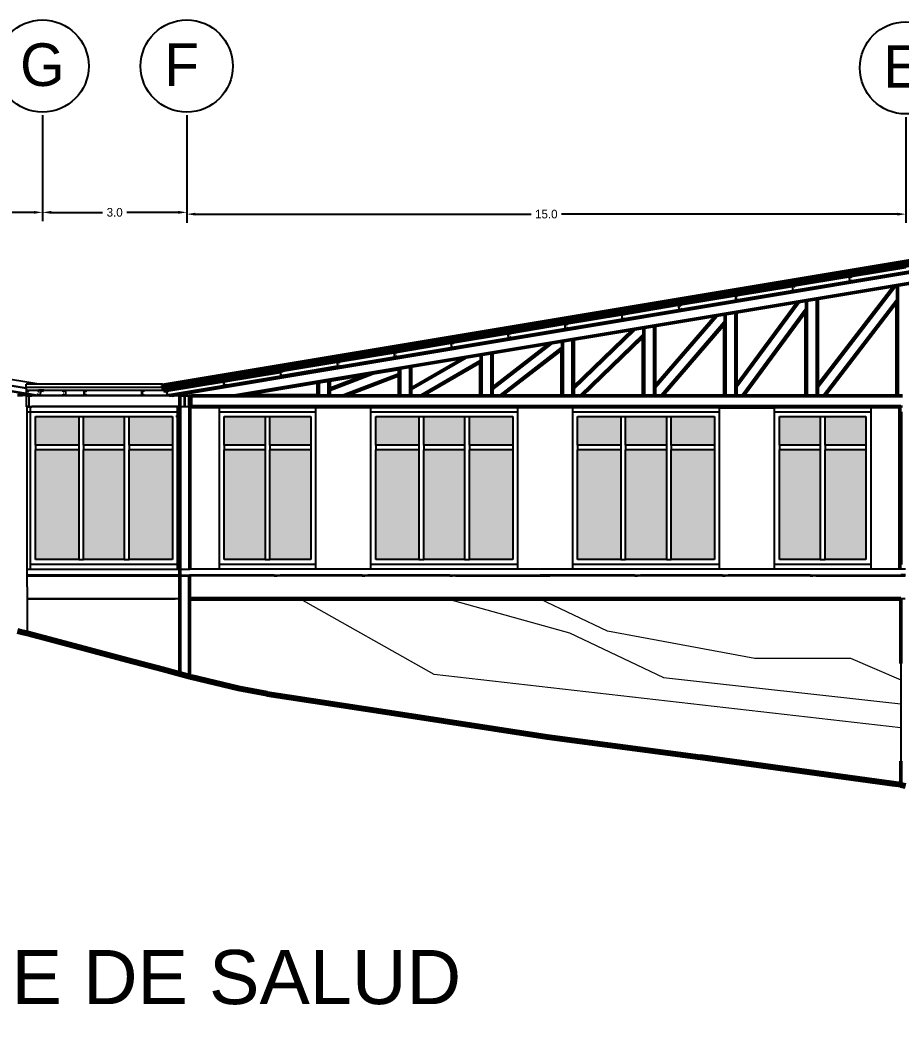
# Model space of a CAD drawing. Header units: metres. Extents: x -57 to 501, y 45 to 307.
# Drawn here: x -37.65 to -19.32, y 123.84 to 144.62 of the extents above; entities that cross this region are included whole.
import ezdxf

# ---------------------------------------------------------------- set-up
doc = ezdxf.new("R2010")
doc.units = ezdxf.units.M
doc.layers.add('atras', color=7, linetype='Continuous')
doc.layers.add('SectionCutEdges', color=7, linetype='Continuous')
doc.layers.add('Lámina', color=7, linetype='Continuous', lineweight=30)
doc.styles.add('Anotativo', font='arial.ttf')
doc.dimstyles.get("Standard").update_dxf_attribs({"dimtxt": 0.18, "dimasz": 0.18, "dimexe": 0.18, "dimexo": 0.0625, "dimgap": 0.09, "dimtad": 0, "dimtih": 1, "dimtoh": 1, "dimdec": 1, "dimzin": 0, "dimdsep": 46, "dimtxsty": 'Standard', "dimcen": 0.09, "dimadec": 0, "dimazin": 0, "dimtfac": 1, "dimtdec": 1, "dimtofl": 0, "dimtmove": 0, "dimatfit": 3, "dimfxl": 1, "dimtolj": 1, "dimtzin": 0, "dimarcsym": 0})

# ---------------------------------------------------------------- blocks, each defined once
blk = doc.blocks.new('*D31')
at = {"layer": 'atras', "color": 0, "lineweight": -2, "transparency": 16777216}
for p, q in [((-52.535, 142.643), (-52.535, 140.442)), ((-37.18, 142.643), (-37.18, 140.442)), ((-52.355, 140.622), (-45.187, 140.622)), ((-37.36, 140.622), (-44.527, 140.622))]:
    blk.add_line(p, q, dxfattribs=at)
at = {"layer": 'atras', "color": 0, "transparency": 16777216}
for points in [[(-52.355, 140.652), (-52.355, 140.592), (-52.535, 140.622)], [(-37.36, 140.652), (-37.36, 140.592), (-37.18, 140.622)]]:
    blk.add_solid(points, dxfattribs=at)
at = {"layer": 'Defpoints', "color": 0, "transparency": 16777216}
for p in [(-52.535, 142.706), (-37.18, 142.706), (-37.18, 140.622)]:
    blk.add_point(p, dxfattribs=at)
at = {"layer": 'atras', "color": 0, "transparency": 16777216, "insert": (-44.857, 140.622), "char_height": 0.18, "attachment_point": 5}
blk.add_mtext('\\A1;15.4', dxfattribs=at)
blk = doc.blocks.new('*D32')
at = {"layer": 'atras', "color": 0, "lineweight": -2, "transparency": 16777216}
for p, q in [((-37.18, 142.643), (-37.18, 140.442)), ((-34.18, 142.643), (-34.18, 140.442)), ((-37, 140.622), (-35.935, 140.622)), ((-34.36, 140.622), (-35.425, 140.622))]:
    blk.add_line(p, q, dxfattribs=at)
at = {"layer": 'atras', "color": 0, "transparency": 16777216}
for points in [[(-37, 140.652), (-37, 140.592), (-37.18, 140.622)], [(-34.36, 140.652), (-34.36, 140.592), (-34.18, 140.622)]]:
    blk.add_solid(points, dxfattribs=at)
at = {"layer": 'Defpoints', "color": 0, "transparency": 16777216}
for p in [(-37.18, 142.706), (-34.18, 142.706), (-34.18, 140.622)]:
    blk.add_point(p, dxfattribs=at)
at = {"layer": 'atras', "color": 0, "transparency": 16777216, "insert": (-35.68, 140.622), "char_height": 0.18, "attachment_point": 5}
blk.add_mtext('\\A1;3.0', dxfattribs=at)
blk = doc.blocks.new('*D26')
at = {"layer": 'atras', "color": 0, "lineweight": -2, "transparency": 16777216}
for p, q in [((-34.18, 142.643), (-34.18, 140.405)), ((-19.216, 142.605), (-19.216, 140.405)), ((-34, 140.585), (-27.013, 140.585)), ((-19.396, 140.585), (-26.383, 140.585))]:
    blk.add_line(p, q, dxfattribs=at)
at = {"layer": 'atras', "color": 0, "transparency": 16777216}
for points in [[(-34, 140.615), (-34, 140.555), (-34.18, 140.585)], [(-19.396, 140.615), (-19.396, 140.555), (-19.216, 140.585)]]:
    blk.add_solid(points, dxfattribs=at)
at = {"layer": 'Defpoints', "color": 0, "transparency": 16777216}
for p in [(-34.18, 142.706), (-19.216, 142.668), (-19.216, 140.585)]:
    blk.add_point(p, dxfattribs=at)
at = {"layer": 'atras', "color": 0, "transparency": 16777216, "insert": (-26.698, 140.585), "char_height": 0.18, "attachment_point": 5}
blk.add_mtext('\\A1;15.0', dxfattribs=at)

msp = doc.modelspace()

# ---------------------------------------------------------------- hatches: boundary and pattern name
h = msp.add_hatch(color=256)
h.dxf.hatch_style = 1
h.set_gradient(color1=(147, 149, 152), name='HEMISPHERICAL')
h.paths.add_polyline_path([(-50.926, 136.374), (-51.776, 136.374), (-51.776, 135.78), (-50.926, 135.78)])
h.paths.add_polyline_path([(-49.976, 136.374), (-50.826, 136.374), (-50.826, 135.78), (-49.976, 135.78)])
h.paths.add_polyline_path([(-50.926, 135.68), (-51.776, 135.68), (-51.776, 133.4), (-50.926, 133.4)])
h.paths.add_polyline_path([(-49.976, 135.68), (-50.826, 135.68), (-50.826, 133.4), (-49.976, 133.4)])
h.paths.add_polyline_path([(-47.726, 136.374), (-48.626, 136.374), (-48.626, 135.78), (-47.726, 135.78)])
h.paths.add_polyline_path([(-46.776, 136.374), (-47.626, 136.374), (-47.626, 135.78), (-46.776, 135.78)])
h.paths.add_polyline_path([(-45.776, 136.374), (-46.676, 136.374), (-46.676, 135.78), (-45.776, 135.78)])
h.paths.add_polyline_path([(-47.726, 135.68), (-48.626, 135.68), (-48.626, 133.4), (-47.726, 133.4)])
h.paths.add_polyline_path([(-46.776, 135.68), (-47.626, 135.68), (-47.626, 133.4), (-46.776, 133.4)])
h.paths.add_polyline_path([(-45.776, 135.68), (-46.676, 135.68), (-46.676, 133.4), (-45.776, 133.4)])
h.paths.add_polyline_path([(-43.526, 136.374), (-44.426, 136.374), (-44.426, 135.78), (-43.526, 135.78)])
h.paths.add_polyline_path([(-42.576, 136.374), (-43.426, 136.374), (-43.426, 135.78), (-42.576, 135.78)])
h.paths.add_polyline_path([(-41.576, 136.374), (-42.476, 136.374), (-42.476, 135.78), (-41.576, 135.78)])
h.paths.add_polyline_path([(-43.526, 135.68), (-44.426, 135.68), (-44.426, 133.4), (-43.526, 133.4)])
h.paths.add_polyline_path([(-42.576, 135.68), (-43.426, 135.68), (-43.426, 133.4), (-42.576, 133.4)])
h.paths.add_polyline_path([(-41.576, 135.68), (-42.476, 135.68), (-42.476, 133.4), (-41.576, 133.4)])
h.paths.add_polyline_path([(-39.376, 136.374), (-40.226, 136.374), (-40.226, 135.78), (-39.376, 135.78)])
h.paths.add_polyline_path([(-38.426, 136.374), (-39.276, 136.374), (-39.276, 135.78), (-38.426, 135.78)])
h.paths.add_polyline_path([(-39.376, 135.68), (-40.226, 135.68), (-40.226, 133.4), (-39.376, 133.4)])
h.paths.add_polyline_path([(-38.426, 135.68), (-39.276, 135.68), (-39.276, 133.4), (-38.426, 133.4)])
h.paths.add_polyline_path([(-36.429, 136.374), (-37.329, 136.374), (-37.329, 135.78), (-36.429, 135.78)])
h.paths.add_polyline_path([(-35.479, 136.374), (-36.329, 136.374), (-36.329, 135.78), (-35.479, 135.78)])
h.paths.add_polyline_path([(-34.479, 136.374), (-35.379, 136.374), (-35.379, 135.78), (-34.479, 135.78)])
h.paths.add_polyline_path([(-36.429, 135.68), (-37.329, 135.68), (-37.329, 133.4), (-36.429, 133.4)])
h.paths.add_polyline_path([(-35.479, 135.68), (-36.329, 135.68), (-36.329, 133.4), (-35.479, 133.4)])
h.paths.add_polyline_path([(-34.479, 135.68), (-35.379, 135.68), (-35.379, 133.4), (-34.479, 133.4)])
h.paths.add_polyline_path([(-32.548, 136.374), (-33.398, 136.374), (-33.398, 135.78), (-32.548, 135.78)])
h.paths.add_polyline_path([(-31.598, 136.374), (-32.448, 136.374), (-32.448, 135.78), (-31.598, 135.78)])
h.paths.add_polyline_path([(-32.548, 135.68), (-33.398, 135.68), (-33.398, 133.4), (-32.548, 133.4)])
h.paths.add_polyline_path([(-31.598, 135.68), (-32.448, 135.68), (-32.448, 133.4), (-31.598, 133.4)])
h.paths.add_polyline_path([(-29.348, 136.374), (-30.248, 136.374), (-30.248, 135.78), (-29.348, 135.78)])
h.paths.add_polyline_path([(-28.398, 136.374), (-29.248, 136.374), (-29.248, 135.78), (-28.398, 135.78)])
h.paths.add_polyline_path([(-27.398, 136.374), (-28.298, 136.374), (-28.298, 135.78), (-27.398, 135.78)])
h.paths.add_polyline_path([(-29.348, 135.68), (-30.248, 135.68), (-30.248, 133.4), (-29.348, 133.4)])
h.paths.add_polyline_path([(-28.398, 135.68), (-29.248, 135.68), (-29.248, 133.4), (-28.398, 133.4)])
h.paths.add_polyline_path([(-27.398, 135.68), (-28.298, 135.68), (-28.298, 133.4), (-27.398, 133.4)])
h.paths.add_polyline_path([(-25.148, 136.374), (-26.048, 136.374), (-26.048, 135.78), (-25.148, 135.78)])
h.paths.add_polyline_path([(-24.198, 136.374), (-25.048, 136.374), (-25.048, 135.78), (-24.198, 135.78)])
h.paths.add_polyline_path([(-23.198, 136.374), (-24.098, 136.374), (-24.098, 135.78), (-23.198, 135.78)])
h.paths.add_polyline_path([(-25.148, 135.68), (-26.048, 135.68), (-26.048, 133.4), (-25.148, 133.4)])
h.paths.add_polyline_path([(-24.198, 135.68), (-25.048, 135.68), (-25.048, 133.4), (-24.198, 133.4)])
h.paths.add_polyline_path([(-23.198, 135.68), (-24.098, 135.68), (-24.098, 133.4), (-23.198, 133.4)])
h.paths.add_polyline_path([(-20.998, 136.374), (-21.848, 136.374), (-21.848, 135.78), (-20.998, 135.78)])
h.paths.add_polyline_path([(-20.048, 136.374), (-20.898, 136.374), (-20.898, 135.78), (-20.048, 135.78)])
h.paths.add_polyline_path([(-20.998, 135.68), (-21.848, 135.68), (-21.848, 133.4), (-20.998, 133.4)])
h.paths.add_polyline_path([(-20.048, 135.68), (-20.898, 135.68), (-20.898, 133.4), (-20.048, 133.4)])

# ---------------------------------------------------------------- linework, layer by layer
at = {"color": 251, "true_color": 0x636466}
for p, q in [((-37.256, 137.047), (-54.362, 139.898)), ((-54.44, 139.666), (-37.523, 136.846)), ((-54.4, 139.669), (-37.523, 136.856)), ((-54.381, 139.78), (-37.523, 136.97)), ((-38.417, 137.012), (-37.523, 136.863)), ((-38.401, 137.11), (-37.523, 136.964)), ((-37.523, 136.977), (-37.523, 137.047)), ((-37.256, 137.047), (-37.523, 137.047)), ((-34.687, 136.977), (-37.523, 136.977)), ((-37.523, 136.977), (-37.523, 136.97)), ((-37.523, 136.97), (-37.523, 136.964)), ((-37.523, 136.964), (-37.523, 136.927)), ((-34.687, 137.047), (-37.256, 137.047)), ((-37.523, 136.824), (-37.701, 136.824)), ((-37.701, 136.814), (-37.601, 136.814)), ((-37.523, 136.814), (-37.601, 136.814)), ((-37.523, 136.927), (-37.266, 136.927)), ((-37.523, 136.927), (-37.523, 136.921)), ((-37.523, 136.921), (-37.266, 136.921)), ((-37.473, 136.914), (-37.523, 136.914)), ((-37.523, 136.914), (-37.523, 136.863)), ((-37.523, 136.863), (-37.523, 136.856)), ((-37.523, 136.856), (-37.523, 136.846)), ((-37.523, 136.846), (-37.523, 136.824)), ((-37.523, 136.814), (-37.523, 136.824)), ((-37.523, 136.814), (-37.523, 136.805)), ((-37.473, 136.814), (-37.523, 136.814)), ((-37.523, 136.805), (-37.466, 136.805)), ((-37.523, 136.805), (-37.523, 136.584)), ((-37.478, 136.909), (-37.518, 136.909)), ((-37.518, 136.909), (-37.518, 136.862)), ((-37.518, 136.862), (-37.283, 136.823)), ((-37.518, 136.862), (-37.518, 136.855)), ((-37.518, 136.855), (-37.274, 136.814)), ((-37.518, 136.855), (-37.518, 136.845)), ((-37.518, 136.845), (-37.478, 136.839)), ((-37.518, 136.845), (-37.518, 136.824)), ((-37.501, 136.824), (-37.518, 136.824)), ((-37.518, 136.824), (-37.518, 136.819)), ((-37.518, 136.819), (-37.501, 136.819)), ((-37.501, 136.819), (-37.501, 136.824)), ((-37.501, 136.819), (-37.478, 136.819)), ((-37.478, 136.889), (-37.478, 136.909)), ((-37.473, 136.889), (-37.478, 136.889)), ((-37.478, 136.839), (-37.473, 136.839)), ((-37.478, 136.819), (-37.478, 136.839)), ((-37.478, 136.839), (-37.478, 136.839)), ((-37.473, 136.889), (-37.473, 136.914)), ((-37.473, 136.838), (-37.473, 136.839)), ((-37.473, 136.838), (-37.333, 136.814)), ((-37.473, 136.814), (-37.473, 136.838)), ((-37.403, 136.814), (-37.473, 136.814)), ((-37.466, 136.805), (-37.466, 136.584)), ((-37.459, 136.584), (-37.459, 136.805)), ((-37.459, 136.805), (-37.403, 136.805)), ((-37.403, 136.814), (-37.403, 136.805)), ((-37.333, 136.814), (-37.403, 136.814)), ((-34.323, 136.805), (-37.403, 136.805)), ((-37.333, 136.814), (-37.334, 136.814)), ((-37.274, 136.814), (-37.333, 136.814)), ((-37.283, 136.823), (-37.279, 136.847)), ((-37.234, 136.814), (-37.283, 136.823)), ((-37.274, 136.847), (-37.279, 136.847)), ((-37.277, 136.827), (-37.274, 136.847)), ((-37.238, 136.82), (-37.277, 136.827)), ((-37.234, 136.814), (-37.274, 136.814)), ((-37.271, 136.897), (-37.266, 136.921)), ((-37.271, 136.897), (-37.266, 136.896)), ((-37.266, 136.927), (-37.232, 136.921)), ((-37.156, 136.927), (-37.266, 136.927)), ((-37.266, 136.921), (-37.217, 136.913)), ((-37.232, 136.921), (-37.266, 136.921)), ((-37.266, 136.896), (-37.262, 136.916)), ((-37.262, 136.916), (-37.223, 136.909)), ((-37.223, 136.909), (-37.238, 136.82)), ((-37.217, 136.913), (-37.234, 136.814)), ((-36.751, 136.814), (-37.234, 136.814)), ((-37.232, 136.921), (-37.159, 136.909)), ((-37.217, 136.913), (-37.16, 136.904)), ((-37.159, 136.909), (-37.16, 136.904)), ((-37.159, 136.909), (-37.157, 136.921)), ((-37.157, 136.921), (-37.156, 136.927)), ((-37.157, 136.921), (-34.687, 136.921)), ((-37.156, 136.927), (-34.687, 136.927)), ((-36.751, 136.889), (-36.751, 136.914)), ((-36.751, 136.914), (-36.701, 136.914)), ((-36.751, 136.889), (-36.746, 136.889)), ((-36.746, 136.839), (-36.751, 136.839)), ((-36.751, 136.814), (-36.751, 136.839)), ((-36.701, 136.814), (-36.751, 136.814)), ((-36.746, 136.889), (-36.746, 136.909)), ((-36.746, 136.909), (-36.706, 136.909)), ((-36.746, 136.819), (-36.746, 136.839)), ((-36.706, 136.819), (-36.746, 136.819)), ((-36.706, 136.909), (-36.706, 136.819)), ((-36.701, 136.914), (-36.701, 136.814)), ((-36.323, 136.814), (-36.701, 136.814)), ((-36.273, 136.914), (-36.323, 136.914)), ((-36.323, 136.914), (-36.323, 136.814)), ((-36.273, 136.814), (-36.323, 136.814)), ((-36.318, 136.909), (-36.318, 136.819)), ((-36.278, 136.909), (-36.318, 136.909)), ((-36.318, 136.819), (-36.278, 136.819)), ((-36.278, 136.889), (-36.278, 136.909)), ((-36.273, 136.889), (-36.278, 136.889)), ((-36.278, 136.839), (-36.273, 136.839)), ((-36.278, 136.819), (-36.278, 136.839)), ((-36.273, 136.889), (-36.273, 136.914)), ((-36.273, 136.814), (-36.273, 136.839)), ((-35.123, 136.814), (-36.273, 136.814)), ((-35.073, 136.914), (-35.123, 136.914)), ((-35.123, 136.914), (-35.123, 136.814)), ((-35.073, 136.814), (-35.123, 136.814)), ((-35.118, 136.909), (-35.118, 136.819)), ((-35.078, 136.909), (-35.118, 136.909)), ((-35.118, 136.819), (-35.078, 136.819)), ((-35.078, 136.889), (-35.078, 136.909)), ((-35.073, 136.889), (-35.078, 136.889)), ((-35.078, 136.839), (-35.073, 136.839)), ((-35.078, 136.819), (-35.078, 136.839)), ((-35.073, 136.889), (-35.073, 136.914)), ((-35.073, 136.814), (-35.073, 136.839)), ((-34.589, 136.814), (-35.073, 136.814)), ((-37.523, 136.584), (-37.523, 136.574)), ((-37.466, 136.584), (-37.523, 136.584)), ((-37.523, 136.574), (-37.501, 136.574)), ((-37.501, 136.574), (-37.403, 136.574)), ((-37.501, 136.474), (-37.501, 136.574)), ((-37.459, 136.584), (-37.403, 136.584)), ((-37.429, 136.474), (-37.429, 136.57)), ((-37.403, 136.584), (-37.403, 136.574)), ((-34.323, 136.584), (-37.403, 136.584)), ((-34.323, 136.574), (-37.403, 136.574)), ((-34.379, 136.57), (-34.379, 136.474)), ((-37.501, 136.474), (-34.323, 136.474)), ((-37.501, 135.78), (-37.501, 136.474)), ((-37.429, 133.3), (-37.429, 136.474)), ((-37.429, 136.474), (-34.379, 136.474)), ((-37.329, 135.78), (-37.329, 136.374)), ((-37.329, 136.374), (-36.429, 136.374)), ((-36.429, 136.374), (-36.329, 136.374)), ((-36.429, 136.374), (-36.429, 135.78)), ((-36.329, 136.374), (-35.479, 136.374)), ((-36.329, 135.78), (-36.329, 136.374)), ((-35.479, 136.374), (-35.479, 135.78)), ((-35.479, 136.374), (-35.379, 136.374)), ((-35.379, 135.78), (-35.379, 136.374)), ((-35.379, 136.374), (-34.479, 136.374)), ((-34.479, 136.374), (-34.479, 135.78)), ((-34.323, 136.374), (-34.407, 136.374)), ((-34.379, 136.474), (-34.379, 133.3)), ((-37.501, 135.68), (-37.501, 135.78)), ((-36.429, 135.78), (-37.329, 135.78)), ((-37.329, 135.78), (-37.329, 135.68)), ((-36.429, 135.78), (-36.429, 135.68)), ((-35.479, 135.78), (-36.329, 135.78)), ((-36.329, 135.78), (-36.329, 135.68)), ((-35.479, 135.78), (-35.479, 135.68)), ((-34.479, 135.78), (-35.379, 135.78)), ((-35.379, 135.78), (-35.379, 135.68)), ((-34.479, 135.78), (-34.479, 135.68)), ((-37.501, 133.2), (-37.501, 135.68)), ((-36.429, 135.68), (-37.329, 135.68)), ((-37.329, 133.4), (-37.329, 135.68)), ((-36.429, 135.68), (-36.429, 133.4)), ((-35.479, 135.68), (-36.329, 135.68)), ((-36.329, 133.4), (-36.329, 135.68)), ((-35.479, 135.68), (-35.479, 133.4)), ((-34.479, 135.68), (-35.379, 135.68)), ((-35.379, 133.4), (-35.379, 135.68)), ((-34.479, 135.68), (-34.479, 133.4)), ((-34.379, 133.3), (-37.429, 133.3)), ((-37.429, 133.2), (-37.429, 133.3)), ((-36.429, 133.4), (-37.329, 133.4)), ((-36.429, 133.4), (-36.329, 133.4)), ((-35.479, 133.4), (-36.329, 133.4)), ((-35.479, 133.4), (-35.379, 133.4)), ((-34.479, 133.4), (-35.379, 133.4)), ((-34.379, 133.3), (-34.379, 133.2)), ((-37.501, 133.2), (-37.479, 133.2)), ((-37.501, 133.074), (-37.501, 133.2)), ((-37.501, 133.065), (-37.501, 133.074)), ((-37.501, 133.074), (-37.479, 133.074)), ((-37.501, 133.065), (-34.323, 133.065)), ((-37.501, 132.844), (-37.501, 133.065)), ((-37.479, 133.2), (-34.323, 133.2)), ((-34.323, 133.074), (-37.479, 133.074)), ((-37.501, 132.834), (-37.501, 132.844)), ((-37.501, 132.834), (-37.501, 131.866)), ((-37.501, 132.59), (-34.421, 132.59)), ((-37.501, 132.581), (-34.421, 132.581)), ((-34.421, 132.59), (-34.323, 132.59)), ((-34.323, 132.581), (-34.421, 132.581))]:
    msp.add_line(p, q, dxfattribs=at)
at = {"lineweight": 50}
for p, q in [((-17.632, 139.87), (-34.683, 137.028)), ((-17.644, 139.797), (-34.672, 136.959)), ((-17.383, 139.666), (-34.49, 136.814)), ((-17.714, 139.62), (-34.549, 136.814)), ((-17.347, 139.448), (-33.149, 136.814)), ((-19.444, 139.089), (-21.055, 136.995)), ((-19.458, 139.086), (-21.055, 137.011)), ((-19.393, 136.814), (-19.393, 139.097)), ((-21.065, 136.814), (-21.065, 138.819)), ((-21.055, 137.063), (-21.055, 138.82)), ((-21.451, 138.754), (-22.748, 137)), ((-21.465, 138.752), (-22.748, 137.016)), ((-21.285, 136.814), (-21.285, 138.782)), ((-19.403, 138.781), (-20.916, 136.814)), ((-19.403, 138.765), (-20.904, 136.814)), ((-19.403, 136.814), (-19.403, 138.765)), ((-23.158, 138.47), (-24.44, 136.983)), ((-23.173, 138.467), (-24.44, 136.998)), ((-22.978, 136.814), (-22.978, 138.5)), ((-22.757, 136.814), (-22.757, 138.537)), ((-22.748, 137.071), (-22.748, 138.538)), ((-21.295, 138.595), (-22.611, 136.814)), ((-21.335, 138.524), (-22.598, 136.814)), ((-21.295, 136.814), (-21.295, 138.578)), ((-24.67, 136.814), (-24.67, 138.218)), ((-24.45, 136.814), (-24.45, 138.254)), ((-24.44, 137.045), (-24.44, 138.256)), ((-22.988, 138.329), (-24.295, 136.814)), ((-23.028, 138.268), (-24.282, 136.814)), ((-22.988, 136.814), (-22.988, 138.314)), ((-24.872, 138.184), (-26.133, 136.968)), ((-24.889, 138.181), (-26.133, 136.981)), ((-24.68, 138.063), (-25.974, 136.814)), ((-24.72, 138.011), (-25.96, 136.814)), ((-24.68, 136.814), (-24.68, 138.049)), ((-26.603, 137.896), (-27.825, 136.954)), ((-26.624, 137.892), (-27.825, 136.966)), ((-26.373, 137.795), (-27.645, 136.814)), ((-26.373, 136.814), (-26.373, 137.782)), ((-26.363, 136.814), (-26.363, 137.936)), ((-26.143, 136.814), (-26.143, 137.972)), ((-26.133, 137.02), (-26.133, 137.974)), ((-28.376, 137.6), (-29.518, 136.942)), ((-28.403, 137.596), (-29.518, 136.953)), ((-28.055, 136.814), (-28.055, 137.654)), ((-27.835, 136.814), (-27.835, 137.69)), ((-27.825, 136.997), (-27.825, 137.692)), ((-26.413, 137.752), (-27.629, 136.814)), ((-31.038, 137.406), (-32.173, 137.217)), ((-29.758, 137.37), (-30.305, 137.279)), ((-29.758, 137.252), (-29.758, 137.37)), ((-29.748, 136.814), (-29.748, 137.371)), ((-29.527, 136.814), (-29.527, 137.408)), ((-29.518, 136.976), (-29.518, 137.41)), ((-28.065, 137.525), (-29.297, 136.814)), ((-28.105, 137.49), (-29.277, 136.814)), ((-28.065, 136.814), (-28.065, 137.513)), ((-33.373, 137.119), (-32.239, 137.308)), ((-30.305, 137.279), (-31.21, 136.932)), ((-30.353, 137.271), (-31.21, 136.943)), ((-30.424, 137.259), (-31.21, 137.128)), ((-29.758, 137.252), (-30.902, 136.814)), ((-29.798, 137.226), (-30.874, 136.814)), ((-30.376, 137.267), (-30.424, 137.259)), ((-30.353, 137.271), (-30.376, 137.267)), ((-30.305, 137.279), (-30.353, 137.271)), ((-29.788, 137.23), (-29.798, 137.226)), ((-29.758, 137.241), (-29.788, 137.23)), ((-29.758, 137.241), (-29.758, 137.252)), ((-29.758, 136.814), (-29.758, 137.241)), ((-34.672, 136.959), (-34.683, 137.028)), ((-34.672, 136.959), (-34.664, 136.909)), ((-34.557, 136.921), (-33.422, 137.11)), ((-33.373, 137.119), (-33.422, 137.11)), ((-31.49, 137.081), (-33.09, 136.814)), ((-31.48, 137.083), (-31.49, 137.081)), ((-31.45, 137.088), (-31.48, 137.083)), ((-31.44, 137.089), (-31.45, 137.088)), ((-31.45, 136.814), (-31.45, 137.088)), ((-31.22, 137.126), (-31.44, 137.089)), ((-31.44, 136.814), (-31.44, 137.089)), ((-31.21, 137.128), (-31.22, 137.126)), ((-31.22, 136.814), (-31.22, 137.126)), ((-31.21, 136.958), (-31.21, 137.128)), ((-31.21, 136.948), (-31.21, 136.958)), ((-31.21, 136.943), (-31.21, 136.948)), ((-31.21, 136.943), (-31.21, 136.932)), ((-29.518, 136.965), (-29.518, 136.976)), ((-29.518, 136.953), (-29.518, 136.965)), ((-29.518, 136.953), (-29.518, 136.942)), ((-29.518, 136.814), (-29.518, 136.942)), ((-27.825, 136.984), (-27.825, 136.997)), ((-27.825, 136.966), (-27.825, 136.984)), ((-27.825, 136.966), (-27.825, 136.954)), ((-27.825, 136.814), (-27.825, 136.954)), ((-26.133, 137.006), (-26.133, 137.02)), ((-26.133, 136.981), (-26.133, 137.006)), ((-26.133, 136.981), (-26.133, 136.968)), ((-26.133, 136.814), (-26.133, 136.968)), ((-24.44, 137.03), (-24.44, 137.045)), ((-24.44, 136.998), (-24.44, 137.03)), ((-24.44, 136.998), (-24.44, 136.983)), ((-24.44, 136.814), (-24.44, 136.983)), ((-22.748, 137.054), (-22.748, 137.071)), ((-22.748, 137.016), (-22.748, 137.054)), ((-22.748, 137.016), (-22.748, 137)), ((-22.748, 137), (-22.748, 136.814)), ((-21.055, 137.047), (-21.055, 137.063)), ((-21.055, 137.011), (-21.055, 137.047)), ((-21.055, 137.011), (-21.055, 136.995)), ((-21.055, 136.814), (-21.055, 136.995)), ((-34.664, 136.909), (-34.663, 136.904)), ((-34.663, 136.904), (-34.606, 136.913)), ((-34.557, 136.921), (-34.606, 136.913)), ((-34.323, 136.584), (-34.323, 136.798)), ((-34.123, 136.584), (-34.123, 136.798)), ((-19.283, 136.805), (-34.083, 136.805)), ((-31.49, 136.814), (-33.09, 136.814)), ((-31.21, 136.814), (-31.21, 136.932)), ((-34.323, 136.584), (-34.323, 136.574)), ((-34.323, 136.57), (-34.323, 136.474)), ((-34.113, 136.474), (-34.113, 136.57)), ((-19.323, 136.584), (-34.083, 136.584)), ((-34.083, 136.574), (-19.333, 136.574)), ((-21.948, 136.57), (-23.098, 136.57)), ((-19.343, 136.57), (-19.343, 133.2)), ((-34.323, 136.474), (-34.323, 136.374)), ((-34.323, 136.374), (-34.323, 136.33)), ((-34.323, 136.314), (-34.323, 136.33)), ((-34.113, 136.374), (-34.113, 136.474)), ((-34.113, 135.78), (-34.113, 136.374)), ((-19.333, 133.3), (-19.333, 136.474)), ((-19.323, 133.3), (-19.323, 136.474)), ((-34.323, 136.314), (-34.323, 135.78)), ((-34.323, 135.78), (-34.323, 135.68)), ((-34.113, 135.68), (-34.113, 135.78)), ((-34.323, 135.68), (-34.323, 133.2)), ((-34.113, 133.4), (-34.113, 135.68)), ((-34.113, 133.3), (-34.113, 133.4)), ((-34.113, 133.2), (-34.113, 133.3)), ((-34.323, 133.13), (-34.323, 133.2)), ((-34.323, 133.13), (-34.323, 133.105)), ((-34.323, 133.105), (-34.323, 133.09)), ((-34.323, 133.09), (-34.323, 133.08)), ((-34.323, 133.074), (-34.323, 133.08)), ((-34.323, 133.065), (-34.323, 133.074)), ((-34.323, 133.058), (-34.323, 133.065)), ((-34.323, 132.844), (-34.323, 133.058)), ((-34.123, 133.065), (-34.123, 133.074)), ((-34.123, 133.065), (-34.123, 133.058)), ((-34.123, 132.59), (-34.123, 133.058)), ((-34.323, 132.834), (-34.323, 132.844)), ((-34.323, 132.59), (-34.323, 132.834)), ((-34.323, 132.574), (-34.323, 132.59)), ((-34.123, 132.59), (-34.123, 132.574)), ((-26.823, 132.59), (-34.123, 132.59)), ((-26.623, 132.59), (-26.823, 132.59)), ((-19.323, 132.59), (-26.623, 132.59)), ((-34.323, 131.716), (-34.323, 132.574)), ((-26.823, 132.574), (-34.123, 132.574)), ((-34.123, 131.716), (-34.123, 132.574)), ((-26.623, 132.574), (-26.823, 132.574)), ((-19.323, 132.574), (-26.623, 132.574)), ((-19.323, 132.574), (-19.323, 131.716)), ((-34.323, 131.166), (-34.323, 131.716)), ((-34.123, 131.138), (-34.123, 131.716)), ((-19.323, 131.716), (-19.323, 131.522)), ((-19.323, 131.522), (-19.323, 131.24)), ((-34.323, 131.021), (-34.323, 131.166)), ((-34.123, 130.966), (-34.123, 131.138)), ((-19.323, 128.717), (-19.323, 129.204))]:
    msp.add_line(p, q, dxfattribs=at)
for p, q in [((-17.606, 139.752), (-34.664, 136.909)), ((-20.352, 139.289), (-19.218, 139.478)), ((-21.536, 139.091), (-20.402, 139.28)), ((-19.202, 139.379), (-20.336, 139.19)), ((-22.72, 138.894), (-21.585, 139.083)), ((-20.385, 139.182), (-21.52, 138.993)), ((-19.504, 139.079), (-21.055, 138.82)), ((-19.49, 139.081), (-19.504, 139.079)), ((-19.458, 139.086), (-19.49, 139.081)), ((-19.444, 139.089), (-19.458, 139.086)), ((-19.403, 139.096), (-19.444, 139.089)), ((-19.403, 139.096), (-19.393, 139.097)), ((-19.403, 138.781), (-19.403, 139.096)), ((-19.393, 139.097), (-19.172, 139.134)), ((-23.903, 138.697), (-22.769, 138.886)), ((-21.569, 138.985), (-22.703, 138.796)), ((-21.285, 138.782), (-21.065, 138.819)), ((-21.065, 138.819), (-21.055, 138.82)), ((-25.087, 138.5), (-23.953, 138.689)), ((-22.753, 138.787), (-23.887, 138.598)), ((-21.511, 138.744), (-22.748, 138.538)), ((-21.497, 138.747), (-21.511, 138.744)), ((-21.465, 138.752), (-21.497, 138.747)), ((-21.451, 138.754), (-21.465, 138.752)), ((-21.295, 138.78), (-21.451, 138.754)), ((-21.295, 138.78), (-21.285, 138.782)), ((-21.295, 138.595), (-21.295, 138.78)), ((-19.403, 138.765), (-19.403, 138.781)), ((-26.271, 138.302), (-25.136, 138.491)), ((-23.936, 138.59), (-25.071, 138.401)), ((-23.219, 138.46), (-24.44, 138.256)), ((-23.204, 138.462), (-23.219, 138.46)), ((-23.173, 138.467), (-23.204, 138.462)), ((-23.158, 138.47), (-23.173, 138.467)), ((-22.988, 138.498), (-23.158, 138.47)), ((-22.988, 138.498), (-22.978, 138.5)), ((-22.988, 138.329), (-22.988, 138.498)), ((-22.978, 138.5), (-22.757, 138.537)), ((-22.757, 138.537), (-22.748, 138.538)), ((-21.325, 138.537), (-21.335, 138.524)), ((-21.295, 138.578), (-21.325, 138.537)), ((-21.295, 138.578), (-21.295, 138.595)), ((-27.455, 138.105), (-26.32, 138.294)), ((-26.304, 138.195), (-27.438, 138.006)), ((-25.12, 138.393), (-26.254, 138.204)), ((-24.68, 138.216), (-24.872, 138.184)), ((-24.67, 138.218), (-24.68, 138.216)), ((-24.68, 138.063), (-24.68, 138.216)), ((-24.45, 138.254), (-24.67, 138.218)), ((-24.44, 138.256), (-24.45, 138.254)), ((-23.018, 138.279), (-23.028, 138.268)), ((-22.988, 138.314), (-23.018, 138.279)), ((-22.988, 138.314), (-22.988, 138.329)), ((-28.638, 137.908), (-27.504, 138.097)), ((-27.487, 137.998), (-28.622, 137.809)), ((-24.937, 138.173), (-26.133, 137.974)), ((-24.92, 138.176), (-24.937, 138.173)), ((-24.889, 138.181), (-24.92, 138.176)), ((-24.872, 138.184), (-24.889, 138.181)), ((-24.71, 138.02), (-24.72, 138.011)), ((-24.68, 138.049), (-24.71, 138.02)), ((-24.68, 138.049), (-24.68, 138.063)), ((-29.822, 137.71), (-28.688, 137.9)), ((-28.671, 137.801), (-29.805, 137.612)), ((-26.675, 137.884), (-27.825, 137.692)), ((-26.654, 137.887), (-26.675, 137.884)), ((-26.624, 137.892), (-26.654, 137.887)), ((-26.603, 137.896), (-26.624, 137.892)), ((-26.373, 137.934), (-26.603, 137.896)), ((-26.373, 137.782), (-26.403, 137.759)), ((-26.363, 137.936), (-26.373, 137.934)), ((-26.373, 137.795), (-26.373, 137.934)), ((-26.373, 137.782), (-26.373, 137.795)), ((-26.143, 137.972), (-26.363, 137.936)), ((-26.133, 137.974), (-26.143, 137.972)), ((-31.006, 137.513), (-29.871, 137.702)), ((-29.855, 137.604), (-30.989, 137.415)), ((-28.459, 137.586), (-29.518, 137.41)), ((-28.432, 137.591), (-28.459, 137.586)), ((-28.403, 137.596), (-28.432, 137.591)), ((-28.376, 137.6), (-28.403, 137.596)), ((-28.065, 137.652), (-28.376, 137.6)), ((-28.055, 137.654), (-28.065, 137.652)), ((-28.065, 137.525), (-28.065, 137.652)), ((-27.835, 137.69), (-28.055, 137.654)), ((-27.825, 137.692), (-27.835, 137.69)), ((-26.403, 137.759), (-26.413, 137.752)), ((-32.189, 137.316), (-31.055, 137.505)), ((-29.748, 137.371), (-29.758, 137.37)), ((-29.527, 137.408), (-29.748, 137.371)), ((-29.518, 137.41), (-29.527, 137.408)), ((-28.095, 137.496), (-28.105, 137.49)), ((-28.065, 137.513), (-28.095, 137.496)), ((-28.065, 137.513), (-28.065, 137.525)), ((-32.222, 137.209), (-33.356, 137.02)), ((-34.687, 136.927), (-34.687, 136.977)), ((-33.406, 137.012), (-34.54, 136.823)), ((-34.687, 136.927), (-34.687, 136.921)), ((-34.549, 136.814), (-34.589, 136.814)), ((-34.49, 136.814), (-34.549, 136.814)), ((-34.323, 136.814), (-34.49, 136.814)), ((-34.083, 136.814), (-34.123, 136.814)), ((-34.083, 136.805), (-34.123, 136.805)), ((-34.083, 136.814), (-34.083, 136.805)), ((-33.149, 136.814), (-34.083, 136.814)), ((-34.083, 136.805), (-34.083, 136.584)), ((-33.09, 136.814), (-33.149, 136.814)), ((-31.48, 136.814), (-31.49, 136.814)), ((-31.45, 136.814), (-31.48, 136.814)), ((-31.45, 136.814), (-31.44, 136.814)), ((-31.22, 136.814), (-31.44, 136.814)), ((-31.22, 136.814), (-31.21, 136.814)), ((-30.902, 136.814), (-31.21, 136.814)), ((-30.902, 136.814), (-30.874, 136.814)), ((-29.798, 136.814), (-30.874, 136.814)), ((-29.788, 136.814), (-29.798, 136.814)), ((-29.758, 136.814), (-29.788, 136.814)), ((-29.758, 136.814), (-29.748, 136.814)), ((-29.527, 136.814), (-29.748, 136.814)), ((-29.527, 136.814), (-29.518, 136.814)), ((-29.297, 136.814), (-29.518, 136.814)), ((-29.297, 136.814), (-29.277, 136.814)), ((-28.105, 136.814), (-29.277, 136.814)), ((-28.095, 136.814), (-28.105, 136.814)), ((-28.065, 136.814), (-28.095, 136.814)), ((-28.065, 136.814), (-28.055, 136.814)), ((-27.835, 136.814), (-28.055, 136.814)), ((-27.835, 136.814), (-27.825, 136.814)), ((-27.645, 136.814), (-27.825, 136.814)), ((-27.645, 136.814), (-27.629, 136.814)), ((-26.413, 136.814), (-27.629, 136.814)), ((-26.403, 136.814), (-26.413, 136.814)), ((-26.373, 136.814), (-26.403, 136.814)), ((-26.373, 136.814), (-26.363, 136.814)), ((-26.143, 136.814), (-26.363, 136.814)), ((-26.143, 136.814), (-26.133, 136.814)), ((-25.974, 136.814), (-26.133, 136.814)), ((-25.974, 136.814), (-25.96, 136.814)), ((-24.72, 136.814), (-25.96, 136.814)), ((-24.71, 136.814), (-24.72, 136.814)), ((-24.68, 136.814), (-24.71, 136.814)), ((-24.68, 136.814), (-24.67, 136.814)), ((-24.45, 136.814), (-24.67, 136.814)), ((-24.45, 136.814), (-24.44, 136.814)), ((-24.295, 136.814), (-24.44, 136.814)), ((-24.295, 136.814), (-24.282, 136.814)), ((-23.028, 136.814), (-24.282, 136.814)), ((-23.018, 136.814), (-23.028, 136.814)), ((-22.988, 136.814), (-23.018, 136.814)), ((-22.988, 136.814), (-22.978, 136.814)), ((-22.757, 136.814), (-22.978, 136.814)), ((-22.748, 136.814), (-22.757, 136.814)), ((-22.611, 136.814), (-22.748, 136.814)), ((-22.611, 136.814), (-22.598, 136.814)), ((-21.335, 136.814), (-22.598, 136.814)), ((-21.325, 136.814), (-21.335, 136.814)), ((-21.295, 136.814), (-21.325, 136.814)), ((-21.295, 136.814), (-21.285, 136.814)), ((-21.065, 136.814), (-21.285, 136.814)), ((-21.065, 136.814), (-21.055, 136.814)), ((-20.916, 136.814), (-21.055, 136.814)), ((-20.916, 136.814), (-20.904, 136.814)), ((-19.403, 136.814), (-20.904, 136.814)), ((-19.403, 136.814), (-19.393, 136.814)), ((-19.283, 136.814), (-19.393, 136.814)), ((-34.323, 136.574), (-34.313, 136.574)), ((-34.313, 136.57), (-34.323, 136.57)), ((-34.123, 136.574), (-34.123, 136.584)), ((-34.083, 136.584), (-34.123, 136.584)), ((-34.113, 136.574), (-34.083, 136.574)), ((-34.103, 136.57), (-34.113, 136.57)), ((-34.103, 133.2), (-34.103, 136.57)), ((-33.498, 136.57), (-34.103, 136.57)), ((-34.083, 136.584), (-34.083, 136.574)), ((-33.498, 136.474), (-33.498, 136.57)), ((-30.348, 136.57), (-31.498, 136.57)), ((-31.498, 136.57), (-31.498, 136.474)), ((-30.348, 136.474), (-30.348, 136.57)), ((-26.148, 136.57), (-27.298, 136.57)), ((-27.298, 136.57), (-27.298, 136.474)), ((-26.148, 136.474), (-26.148, 136.57)), ((-23.098, 136.57), (-23.098, 136.474)), ((-21.948, 136.474), (-21.948, 136.57)), ((-21.282, 136.584), (-21.276, 136.58)), ((-21.282, 136.584), (-21.276, 136.58)), ((-21.282, 136.584), (-21.276, 136.58)), ((-21.276, 136.58), (-21.269, 136.574)), ((-21.242, 136.584), (-21.236, 136.58)), ((-21.242, 136.584), (-21.236, 136.58)), ((-21.242, 136.584), (-21.236, 136.58)), ((-19.343, 136.57), (-19.948, 136.57)), ((-19.948, 136.57), (-19.948, 136.474)), ((-19.333, 136.57), (-19.343, 136.57)), ((-19.323, 136.574), (-19.333, 136.574)), ((-19.333, 136.574), (-19.333, 136.57)), ((-19.333, 136.57), (-19.333, 136.474)), ((-19.323, 136.584), (-19.323, 136.574)), ((-19.283, 136.584), (-19.323, 136.584)), ((-19.283, 136.574), (-19.323, 136.574)), ((-19.323, 136.474), (-19.323, 136.574)), ((-33.498, 136.474), (-31.498, 136.474)), ((-33.498, 133.3), (-33.498, 136.474)), ((-33.398, 135.78), (-33.398, 136.374)), ((-33.398, 136.374), (-32.548, 136.374)), ((-32.548, 136.374), (-32.448, 136.374)), ((-32.548, 136.374), (-32.548, 135.78)), ((-32.448, 135.78), (-32.448, 136.374)), ((-32.448, 136.374), (-31.598, 136.374)), ((-31.598, 136.374), (-31.598, 135.78)), ((-31.498, 136.474), (-31.498, 133.3)), ((-30.348, 133.3), (-30.348, 136.474)), ((-30.348, 136.474), (-27.298, 136.474)), ((-30.248, 135.78), (-30.248, 136.374)), ((-30.248, 136.374), (-29.348, 136.374)), ((-29.348, 136.374), (-29.248, 136.374)), ((-29.348, 136.374), (-29.348, 135.78)), ((-29.248, 136.374), (-28.398, 136.374)), ((-29.248, 135.78), (-29.248, 136.374)), ((-28.398, 136.374), (-28.298, 136.374)), ((-28.398, 136.374), (-28.398, 135.78)), ((-28.298, 135.78), (-28.298, 136.374)), ((-28.298, 136.374), (-27.398, 136.374)), ((-27.398, 136.374), (-27.398, 135.78)), ((-27.298, 136.474), (-27.298, 133.3)), ((-26.148, 133.3), (-26.148, 136.474)), ((-26.148, 136.474), (-23.098, 136.474)), ((-26.048, 135.78), (-26.048, 136.374)), ((-26.048, 136.374), (-25.148, 136.374)), ((-25.148, 136.374), (-25.048, 136.374)), ((-25.148, 136.374), (-25.148, 135.78)), ((-25.048, 136.374), (-24.198, 136.374)), ((-25.048, 135.78), (-25.048, 136.374)), ((-24.198, 136.374), (-24.198, 135.78)), ((-24.198, 136.374), (-24.098, 136.374)), ((-24.098, 135.78), (-24.098, 136.374)), ((-24.098, 136.374), (-23.198, 136.374)), ((-23.198, 136.374), (-23.198, 135.78)), ((-23.098, 136.474), (-23.098, 133.3)), ((-21.948, 136.474), (-19.948, 136.474)), ((-21.948, 133.3), (-21.948, 136.474)), ((-21.848, 135.78), (-21.848, 136.374)), ((-21.848, 136.374), (-20.998, 136.374)), ((-20.998, 136.374), (-20.898, 136.374)), ((-20.998, 136.374), (-20.998, 135.78)), ((-20.898, 135.78), (-20.898, 136.374)), ((-20.898, 136.374), (-20.048, 136.374)), ((-20.048, 136.374), (-20.048, 135.78)), ((-19.948, 136.474), (-19.948, 133.3)), ((-19.333, 136.474), (-19.323, 136.474)), ((-32.548, 135.78), (-33.398, 135.78)), ((-33.398, 135.78), (-33.398, 135.68)), ((-32.548, 135.78), (-32.548, 135.68)), ((-31.598, 135.78), (-32.448, 135.78)), ((-32.448, 135.78), (-32.448, 135.68)), ((-31.598, 135.78), (-31.598, 135.68)), ((-29.348, 135.78), (-30.248, 135.78)), ((-30.248, 135.78), (-30.248, 135.68)), ((-29.348, 135.78), (-29.348, 135.68)), ((-28.398, 135.78), (-29.248, 135.78)), ((-29.248, 135.78), (-29.248, 135.68)), ((-28.398, 135.78), (-28.398, 135.68)), ((-27.398, 135.78), (-28.298, 135.78)), ((-28.298, 135.78), (-28.298, 135.68)), ((-27.398, 135.78), (-27.398, 135.68)), ((-25.148, 135.78), (-26.048, 135.78)), ((-26.048, 135.78), (-26.048, 135.68)), ((-25.148, 135.78), (-25.148, 135.68)), ((-24.198, 135.78), (-25.048, 135.78)), ((-25.048, 135.78), (-25.048, 135.68)), ((-24.198, 135.78), (-24.198, 135.68)), ((-23.198, 135.78), (-24.098, 135.78)), ((-24.098, 135.78), (-24.098, 135.68)), ((-23.198, 135.78), (-23.198, 135.68)), ((-20.998, 135.78), (-21.848, 135.78)), ((-21.848, 135.78), (-21.848, 135.68)), ((-20.998, 135.78), (-20.998, 135.68)), ((-20.048, 135.78), (-20.898, 135.78)), ((-20.898, 135.78), (-20.898, 135.68)), ((-20.048, 135.78), (-20.048, 135.68)), ((-32.548, 135.68), (-33.398, 135.68)), ((-33.398, 133.4), (-33.398, 135.68)), ((-32.548, 135.68), (-32.548, 133.4)), ((-31.598, 135.68), (-32.448, 135.68)), ((-32.448, 133.4), (-32.448, 135.68)), ((-31.598, 135.68), (-31.598, 133.4)), ((-29.348, 135.68), (-30.248, 135.68)), ((-30.248, 133.4), (-30.248, 135.68)), ((-29.348, 135.68), (-29.348, 133.4)), ((-28.398, 135.68), (-29.248, 135.68)), ((-29.248, 133.4), (-29.248, 135.68)), ((-28.398, 135.68), (-28.398, 133.4)), ((-27.398, 135.68), (-28.298, 135.68)), ((-28.298, 133.4), (-28.298, 135.68)), ((-27.398, 135.68), (-27.398, 133.4)), ((-25.148, 135.68), (-26.048, 135.68)), ((-26.048, 133.4), (-26.048, 135.68)), ((-25.148, 135.68), (-25.148, 133.4)), ((-24.198, 135.68), (-25.048, 135.68)), ((-25.048, 133.4), (-25.048, 135.68)), ((-24.198, 135.68), (-24.198, 133.4)), ((-23.198, 135.68), (-24.098, 135.68)), ((-24.098, 133.4), (-24.098, 135.68)), ((-23.198, 135.68), (-23.198, 133.4)), ((-20.998, 135.68), (-21.848, 135.68)), ((-21.848, 133.4), (-21.848, 135.68)), ((-20.998, 135.68), (-20.998, 133.4)), ((-20.048, 135.68), (-20.898, 135.68)), ((-20.898, 133.4), (-20.898, 135.68)), ((-20.048, 135.68), (-20.048, 133.4)), ((-31.498, 133.3), (-33.498, 133.3)), ((-33.498, 133.2), (-33.498, 133.3)), ((-32.548, 133.4), (-33.398, 133.4)), ((-32.548, 133.4), (-32.448, 133.4)), ((-31.598, 133.4), (-32.448, 133.4)), ((-31.498, 133.3), (-31.498, 133.2)), ((-27.298, 133.3), (-30.348, 133.3)), ((-30.348, 133.2), (-30.348, 133.3)), ((-29.348, 133.4), (-30.248, 133.4)), ((-29.348, 133.4), (-29.248, 133.4)), ((-28.398, 133.4), (-29.248, 133.4)), ((-28.398, 133.4), (-28.298, 133.4)), ((-27.398, 133.4), (-28.298, 133.4)), ((-27.298, 133.3), (-27.298, 133.2)), ((-23.098, 133.3), (-26.148, 133.3)), ((-26.148, 133.2), (-26.148, 133.3)), ((-25.148, 133.4), (-26.048, 133.4)), ((-25.148, 133.4), (-25.048, 133.4)), ((-24.198, 133.4), (-25.048, 133.4)), ((-24.198, 133.4), (-24.098, 133.4)), ((-23.198, 133.4), (-24.098, 133.4)), ((-23.098, 133.3), (-23.098, 133.2)), ((-19.948, 133.3), (-21.948, 133.3)), ((-21.948, 133.2), (-21.948, 133.3)), ((-20.998, 133.4), (-21.848, 133.4)), ((-20.998, 133.4), (-20.898, 133.4)), ((-20.048, 133.4), (-20.898, 133.4)), ((-19.948, 133.3), (-19.948, 133.2)), ((-19.333, 133.3), (-19.323, 133.3)), ((-19.333, 133.3), (-19.333, 133.2)), ((-19.323, 133.2), (-19.323, 133.3)), ((-32.358, 133.074), (-34.123, 133.074)), ((-32.358, 133.065), (-34.123, 133.065)), ((-30.533, 133.074), (-32.238, 133.074)), ((-30.533, 133.065), (-32.238, 133.065)), ((-28.708, 133.074), (-30.413, 133.074)), ((-28.708, 133.065), (-30.413, 133.065)), ((-28.588, 133.074), (-26.823, 133.074)), ((-28.588, 133.065), (-26.823, 133.065)), ((-24.858, 133.074), (-26.623, 133.074)), ((-24.858, 133.065), (-26.623, 133.065)), ((-23.033, 133.074), (-24.738, 133.074)), ((-23.033, 133.065), (-24.738, 133.065)), ((-21.208, 133.074), (-22.913, 133.074)), ((-21.208, 133.065), (-22.913, 133.065)), ((-21.088, 133.074), (-19.323, 133.074)), ((-21.088, 133.065), (-19.323, 133.065)), ((-19.323, 133.074), (-19.323, 133.08)), ((-19.223, 133.08), (-19.323, 133.08)), ((-19.323, 131.24), (-19.323, 130.716)), ((-19.323, 130.716), (-19.323, 130.084)), ((-19.323, 130.084), (-19.323, 129.716)), ((-19.323, 129.716), (-19.323, 129.344)), ((-19.323, 129.344), (-19.323, 129.204)), ((-19.313, 129.204), (-19.323, 129.204)), ((-19.327, 128.716), (-19.321, 128.716)), ((-19.323, 128.717), (-19.321, 128.716))]:
    msp.add_line(p, q)
at = {"color": 9, "lineweight": 5, "true_color": 0xc7c8ca}
for points in [[(-19.323, 129.9), (-29.03, 131.007), (-31.811, 132.574)], [(-28.733, 132.574), (-26.216, 131.879), (-24.262, 130.949), (-19.323, 130.4)], [(-19.313, 130.892), (-20.361, 131.345), (-22.361, 131.345), (-25.422, 131.909), (-26.823, 132.574)]]:
    msp.add_lwpolyline(points, dxfattribs=at)
at = {"layer": 'atras', "lineweight": 80}
for p, q in [((-37.701, 131.918), (-37.601, 131.892)), ((-37.601, 131.892), (-37.501, 131.866)), ((-37.501, 131.866), (-36.924, 131.716)), ((-36.924, 131.716), (-35.419, 131.316)), ((-35.419, 131.316), (-34.678, 131.119)), ((-34.678, 131.119), (-34.323, 131.021)), ((-34.323, 131.021), (-34.223, 130.993)), ((-34.223, 130.993), (-34.123, 130.966)), ((-34.123, 130.966), (-34.091, 130.957)), ((-33.101, 130.716), (-34.091, 130.957)), ((-32.505, 130.608), (-33.101, 130.716)), ((-32.505, 130.608), (-32.048, 130.538)), ((-32.048, 130.538), (-29.963, 130.221)), ((-29.963, 130.221), (-26.679, 129.716)), ((-26.679, 129.716), (-23.487, 129.29)), ((-23.239, 129.256), (-23.487, 129.29)), ((-23.487, 129.29), (-19.443, 128.732)), ((-20.179, 128.835), (-23.239, 129.256)), ((-19.323, 128.717), (-20.179, 128.835)), ((-19.321, 128.716), (-19.223, 128.695))]:
    msp.add_line(p, q, dxfattribs=at)
at = {"layer": 'atras', "color": 252, "true_color": 0x939598}
for centre in [(-37.18, 143.665), (-34.18, 143.665), (-19.216, 143.627)]:
    msp.add_circle(centre, 0.959, dxfattribs=at)
at = {"layer": 'SectionCutEdges'}
for p, q in [((-20.352, 139.289), (-20.402, 139.28)), ((-20.402, 139.28), (-20.385, 139.182)), ((-20.357, 139.283), (-20.396, 139.276)), ((-20.396, 139.276), (-20.381, 139.188)), ((-20.353, 139.263), (-20.357, 139.283)), ((-20.348, 139.264), (-20.353, 139.263)), ((-20.348, 139.264), (-20.352, 139.289)), ((-21.536, 139.091), (-21.585, 139.083)), ((-21.585, 139.083), (-21.569, 138.985)), ((-21.54, 139.086), (-21.58, 139.079)), ((-21.58, 139.079), (-21.565, 138.99)), ((-21.537, 139.066), (-21.54, 139.086)), ((-21.532, 139.067), (-21.537, 139.066)), ((-21.532, 139.067), (-21.536, 139.091)), ((-20.385, 139.182), (-20.336, 139.19)), ((-20.381, 139.188), (-20.342, 139.194)), ((-20.345, 139.214), (-20.34, 139.215)), ((-20.342, 139.194), (-20.345, 139.214)), ((-20.336, 139.19), (-20.34, 139.215)), ((-22.72, 138.894), (-22.769, 138.886)), ((-22.769, 138.886), (-22.753, 138.787)), ((-22.724, 138.888), (-22.763, 138.882)), ((-22.763, 138.882), (-22.749, 138.793)), ((-22.721, 138.869), (-22.724, 138.888)), ((-22.716, 138.869), (-22.721, 138.869)), ((-22.716, 138.869), (-22.72, 138.894)), ((-22.712, 138.819), (-22.707, 138.82)), ((-22.709, 138.8), (-22.712, 138.819)), ((-22.703, 138.796), (-22.707, 138.82)), ((-21.569, 138.985), (-21.52, 138.993)), ((-21.565, 138.99), (-21.525, 138.997)), ((-21.529, 139.017), (-21.524, 139.017)), ((-21.525, 138.997), (-21.529, 139.017)), ((-21.52, 138.993), (-21.524, 139.017)), ((-23.903, 138.697), (-23.953, 138.689)), ((-23.953, 138.689), (-23.936, 138.59)), ((-23.908, 138.691), (-23.947, 138.685)), ((-23.947, 138.685), (-23.932, 138.596)), ((-23.904, 138.671), (-23.908, 138.691)), ((-23.899, 138.672), (-23.904, 138.671)), ((-23.899, 138.672), (-23.903, 138.697)), ((-23.896, 138.622), (-23.891, 138.623)), ((-23.893, 138.602), (-23.896, 138.622)), ((-23.887, 138.598), (-23.891, 138.623)), ((-22.753, 138.787), (-22.703, 138.796)), ((-22.749, 138.793), (-22.709, 138.8)), ((-25.087, 138.5), (-25.136, 138.491)), ((-25.136, 138.491), (-25.12, 138.393)), ((-25.091, 138.494), (-25.131, 138.487)), ((-25.131, 138.487), (-25.116, 138.398)), ((-25.12, 138.393), (-25.071, 138.401)), ((-25.116, 138.398), (-25.076, 138.405)), ((-25.088, 138.474), (-25.091, 138.494)), ((-25.083, 138.475), (-25.088, 138.474)), ((-25.083, 138.475), (-25.087, 138.5)), ((-25.08, 138.425), (-25.075, 138.426)), ((-25.076, 138.405), (-25.08, 138.425)), ((-25.071, 138.401), (-25.075, 138.426)), ((-23.936, 138.59), (-23.887, 138.598)), ((-23.932, 138.596), (-23.893, 138.602)), ((-26.271, 138.302), (-26.32, 138.294)), ((-26.32, 138.294), (-26.304, 138.195)), ((-26.275, 138.297), (-26.314, 138.29)), ((-26.314, 138.29), (-26.3, 138.201)), ((-26.304, 138.195), (-26.254, 138.204)), ((-26.3, 138.201), (-26.26, 138.208)), ((-26.272, 138.277), (-26.275, 138.297)), ((-26.267, 138.278), (-26.272, 138.277)), ((-26.267, 138.278), (-26.271, 138.302)), ((-26.263, 138.228), (-26.259, 138.228)), ((-26.26, 138.208), (-26.263, 138.228)), ((-26.254, 138.204), (-26.259, 138.228)), ((-27.455, 138.105), (-27.504, 138.097)), ((-27.504, 138.097), (-27.487, 137.998)), ((-27.459, 138.099), (-27.498, 138.093)), ((-27.498, 138.093), (-27.483, 138.004)), ((-27.487, 137.998), (-27.438, 138.006)), ((-27.483, 138.004), (-27.444, 138.011)), ((-27.455, 138.08), (-27.459, 138.099)), ((-27.45, 138.08), (-27.455, 138.105)), ((-27.45, 138.08), (-27.455, 138.08)), ((-27.447, 138.03), (-27.442, 138.031)), ((-27.444, 138.011), (-27.447, 138.03)), ((-27.438, 138.006), (-27.442, 138.031)), ((-28.638, 137.908), (-28.688, 137.9)), ((-28.688, 137.9), (-28.671, 137.801)), ((-28.642, 137.902), (-28.682, 137.895)), ((-28.682, 137.895), (-28.667, 137.807)), ((-28.671, 137.801), (-28.622, 137.809)), ((-28.667, 137.807), (-28.627, 137.813)), ((-28.639, 137.882), (-28.642, 137.902)), ((-28.634, 137.883), (-28.639, 137.882)), ((-28.634, 137.883), (-28.638, 137.908)), ((-28.631, 137.833), (-28.626, 137.834)), ((-28.627, 137.813), (-28.631, 137.833)), ((-28.622, 137.809), (-28.626, 137.834)), ((-29.822, 137.71), (-29.871, 137.702)), ((-29.871, 137.702), (-29.855, 137.604)), ((-29.826, 137.705), (-29.865, 137.698)), ((-29.865, 137.698), (-29.851, 137.609)), ((-29.855, 137.604), (-29.805, 137.612)), ((-29.851, 137.609), (-29.811, 137.616)), ((-29.823, 137.685), (-29.826, 137.705)), ((-29.818, 137.686), (-29.823, 137.685)), ((-29.818, 137.686), (-29.822, 137.71)), ((-29.814, 137.636), (-29.81, 137.636)), ((-29.811, 137.616), (-29.814, 137.636)), ((-29.805, 137.612), (-29.81, 137.636)), ((-31.006, 137.513), (-31.055, 137.505)), ((-31.055, 137.505), (-31.038, 137.406)), ((-31.01, 137.507), (-31.049, 137.501)), ((-31.049, 137.501), (-31.034, 137.412)), ((-31.038, 137.406), (-30.989, 137.415)), ((-31.034, 137.412), (-30.995, 137.419)), ((-31.006, 137.488), (-31.01, 137.507)), ((-31.001, 137.489), (-31.006, 137.513)), ((-31.001, 137.489), (-31.006, 137.488)), ((-30.998, 137.438), (-30.993, 137.439)), ((-30.995, 137.419), (-30.998, 137.438)), ((-30.989, 137.415), (-30.993, 137.439)), ((-32.189, 137.316), (-32.239, 137.308)), ((-32.239, 137.308), (-32.222, 137.209)), ((-32.193, 137.31), (-32.233, 137.304)), ((-32.233, 137.304), (-32.218, 137.215)), ((-32.222, 137.209), (-32.173, 137.217)), ((-32.218, 137.215), (-32.179, 137.221)), ((-32.19, 137.29), (-32.193, 137.31)), ((-32.185, 137.291), (-32.19, 137.29)), ((-32.185, 137.291), (-32.189, 137.316)), ((-32.182, 137.241), (-32.177, 137.242)), ((-32.179, 137.221), (-32.182, 137.241)), ((-32.173, 137.217), (-32.177, 137.242)), ((-34.687, 137.047), (-34.687, 136.977)), ((-33.422, 137.11), (-33.406, 137.012)), ((-33.377, 137.113), (-33.416, 137.106)), ((-33.416, 137.106), (-33.402, 137.018)), ((-33.406, 137.012), (-33.356, 137.02)), ((-33.402, 137.018), (-33.362, 137.024)), ((-33.374, 137.093), (-33.377, 137.113)), ((-33.369, 137.094), (-33.374, 137.093)), ((-33.369, 137.094), (-33.373, 137.119)), ((-33.365, 137.044), (-33.361, 137.045)), ((-33.362, 137.024), (-33.365, 137.044)), ((-33.356, 137.02), (-33.361, 137.045)), ((-34.606, 136.913), (-34.589, 136.814)), ((-34.561, 136.916), (-34.6, 136.909)), ((-34.6, 136.909), (-34.585, 136.82)), ((-34.589, 136.814), (-34.54, 136.823)), ((-34.585, 136.82), (-34.546, 136.827)), ((-34.557, 136.896), (-34.561, 136.916)), ((-34.552, 136.897), (-34.557, 136.921)), ((-34.552, 136.897), (-34.557, 136.896)), ((-34.549, 136.847), (-34.544, 136.847)), ((-34.546, 136.827), (-34.549, 136.847)), ((-34.54, 136.823), (-34.544, 136.847)), ((-34.323, 136.814), (-34.123, 136.814)), ((-34.323, 136.805), (-34.323, 136.814)), ((-34.323, 136.798), (-34.323, 136.805)), ((-34.228, 136.798), (-34.323, 136.798)), ((-34.228, 136.574), (-34.228, 136.798)), ((-34.123, 136.798), (-34.218, 136.798)), ((-34.218, 136.798), (-34.218, 136.574)), ((-34.123, 136.805), (-34.123, 136.814)), ((-34.123, 136.805), (-34.123, 136.798)), ((-34.228, 136.574), (-34.313, 136.574)), ((-34.313, 136.574), (-34.313, 136.57)), ((-34.218, 136.574), (-34.228, 136.574)), ((-34.123, 136.574), (-34.218, 136.574)), ((-34.113, 136.574), (-34.123, 136.574)), ((-34.113, 136.57), (-34.113, 136.574)), ((-34.313, 133.2), (-34.323, 133.2)), ((-34.323, 133.074), (-34.223, 133.074)), ((-34.228, 133.058), (-34.323, 133.058)), ((-34.313, 133.2), (-34.113, 133.2)), ((-34.123, 133.058), (-34.228, 133.058)), ((-34.223, 133.074), (-34.123, 133.074)), ((-34.103, 133.2), (-34.113, 133.2)), ((-33.498, 133.2), (-34.103, 133.2)), ((-31.498, 133.2), (-33.498, 133.2)), ((-32.358, 133.065), (-32.358, 133.074)), ((-32.358, 133.074), (-32.238, 133.074)), ((-32.358, 133.065), (-32.301, 133.065)), ((-32.294, 133.065), (-32.301, 133.065)), ((-32.238, 133.065), (-32.294, 133.065)), ((-32.238, 133.065), (-32.238, 133.074)), ((-30.348, 133.2), (-31.498, 133.2)), ((-30.533, 133.065), (-30.533, 133.074)), ((-30.533, 133.074), (-30.413, 133.074)), ((-30.533, 133.065), (-30.476, 133.065)), ((-30.469, 133.065), (-30.476, 133.065)), ((-30.413, 133.065), (-30.469, 133.065)), ((-30.413, 133.065), (-30.413, 133.074)), ((-27.298, 133.2), (-30.348, 133.2)), ((-28.708, 133.065), (-28.708, 133.074)), ((-28.708, 133.074), (-28.588, 133.074)), ((-28.708, 133.065), (-28.651, 133.065)), ((-28.644, 133.065), (-28.651, 133.065)), ((-28.588, 133.065), (-28.644, 133.065)), ((-28.588, 133.065), (-28.588, 133.074)), ((-26.148, 133.2), (-27.298, 133.2)), ((-26.623, 133.074), (-26.823, 133.074)), ((-26.823, 133.065), (-26.823, 133.074)), ((-26.823, 133.058), (-26.823, 133.065)), ((-26.623, 133.058), (-26.823, 133.058)), ((-26.728, 133.058), (-26.823, 133.058)), ((-26.623, 133.065), (-26.623, 133.074)), ((-26.623, 133.065), (-26.623, 133.058)), ((-23.098, 133.2), (-26.148, 133.2)), ((-24.858, 133.065), (-24.858, 133.074)), ((-24.858, 133.074), (-24.738, 133.074)), ((-24.858, 133.065), (-24.801, 133.065)), ((-24.794, 133.065), (-24.801, 133.065)), ((-24.738, 133.065), (-24.794, 133.065)), ((-24.738, 133.065), (-24.738, 133.074)), ((-21.948, 133.2), (-23.098, 133.2)), ((-23.033, 133.065), (-23.033, 133.074)), ((-23.033, 133.074), (-22.913, 133.074)), ((-23.033, 133.065), (-22.976, 133.065)), ((-22.969, 133.065), (-22.976, 133.065)), ((-22.913, 133.065), (-22.969, 133.065)), ((-22.913, 133.065), (-22.913, 133.074)), ((-19.948, 133.2), (-21.948, 133.2)), ((-21.208, 133.065), (-21.208, 133.074)), ((-21.208, 133.074), (-21.088, 133.074)), ((-21.208, 133.065), (-21.151, 133.065)), ((-21.144, 133.065), (-21.151, 133.065)), ((-21.088, 133.065), (-21.144, 133.065)), ((-21.088, 133.065), (-21.088, 133.074)), ((-19.343, 133.2), (-19.948, 133.2)), ((-19.333, 133.2), (-19.343, 133.2)), ((-19.323, 133.2), (-19.333, 133.2)), ((-19.223, 133.2), (-19.323, 133.2)), ((-19.323, 133.065), (-19.323, 133.074)), ((-19.323, 133.074), (-19.223, 133.074)), ((-19.323, 133.058), (-19.323, 133.065)), ((-19.228, 133.058), (-19.323, 133.058)), ((-26.823, 132.59), (-26.823, 132.574)), ((-26.728, 132.59), (-26.823, 132.59)), ((-26.623, 132.59), (-26.623, 132.574)), ((-19.323, 132.59), (-19.323, 132.574)), ((-19.323, 132.59), (-19.228, 132.59)), ((-19.313, 132.574), (-19.323, 132.574)), ((-19.443, 128.732), (-19.327, 128.716))]:
    msp.add_line(p, q, dxfattribs=at)

# ---------------------------------------------------------------- texts
at = {"layer": 'atras', "color": 252, "true_color": 0x939598, "char_height": 0.886, "attachment_point": 1}
for s, width, insert in [('G', 0.8858, (-37.647, 144.137)), ('F', 0.62671, (-34.647, 144.137)), ('E', 0.8858, (-19.683, 144.099))]:
    msp.add_mtext_dynamic_manual_height_columns(s, width=width, gutter_width=4.429, heights=[0], dxfattribs=dict(at, insert=insert))
at = {"layer": 'Lámina', "color": 7, "linetype": 'Continuous', "style": 'Anotativo'}
msp.add_text('FACHADA SUR BLOQUE DE SALUD', height=1.12652, dxfattribs=at).set_placement((-55.051, 124.153))

# ---------------------------------------------------------------- dimensions: what is measured, and where the dimension line sits
at = {"layer": 'atras', "color": 252, "true_color": 0x939598}
for base, p1, p2, picture, middle in [((-37.18, 140.622), (-52.535, 142.706), (-37.18, 142.706), '*D31', (-44.857, 140.622)), ((-34.18, 140.622), (-37.18, 142.706), (-34.18, 142.706), '*D32', (-35.68, 140.622)), ((-19.216, 140.585), (-34.18, 142.706), (-19.216, 142.668), '*D26', (-26.698, 140.585))]:
    dim = msp.add_linear_dim(base=base, p1=p1, p2=p2, dimstyle='Standard', dxfattribs=at)
    dim.commit()
    dim.dimension.update_dxf_attribs({"geometry": picture, "text_midpoint": middle})

doc.saveas('drawing.dxf')
